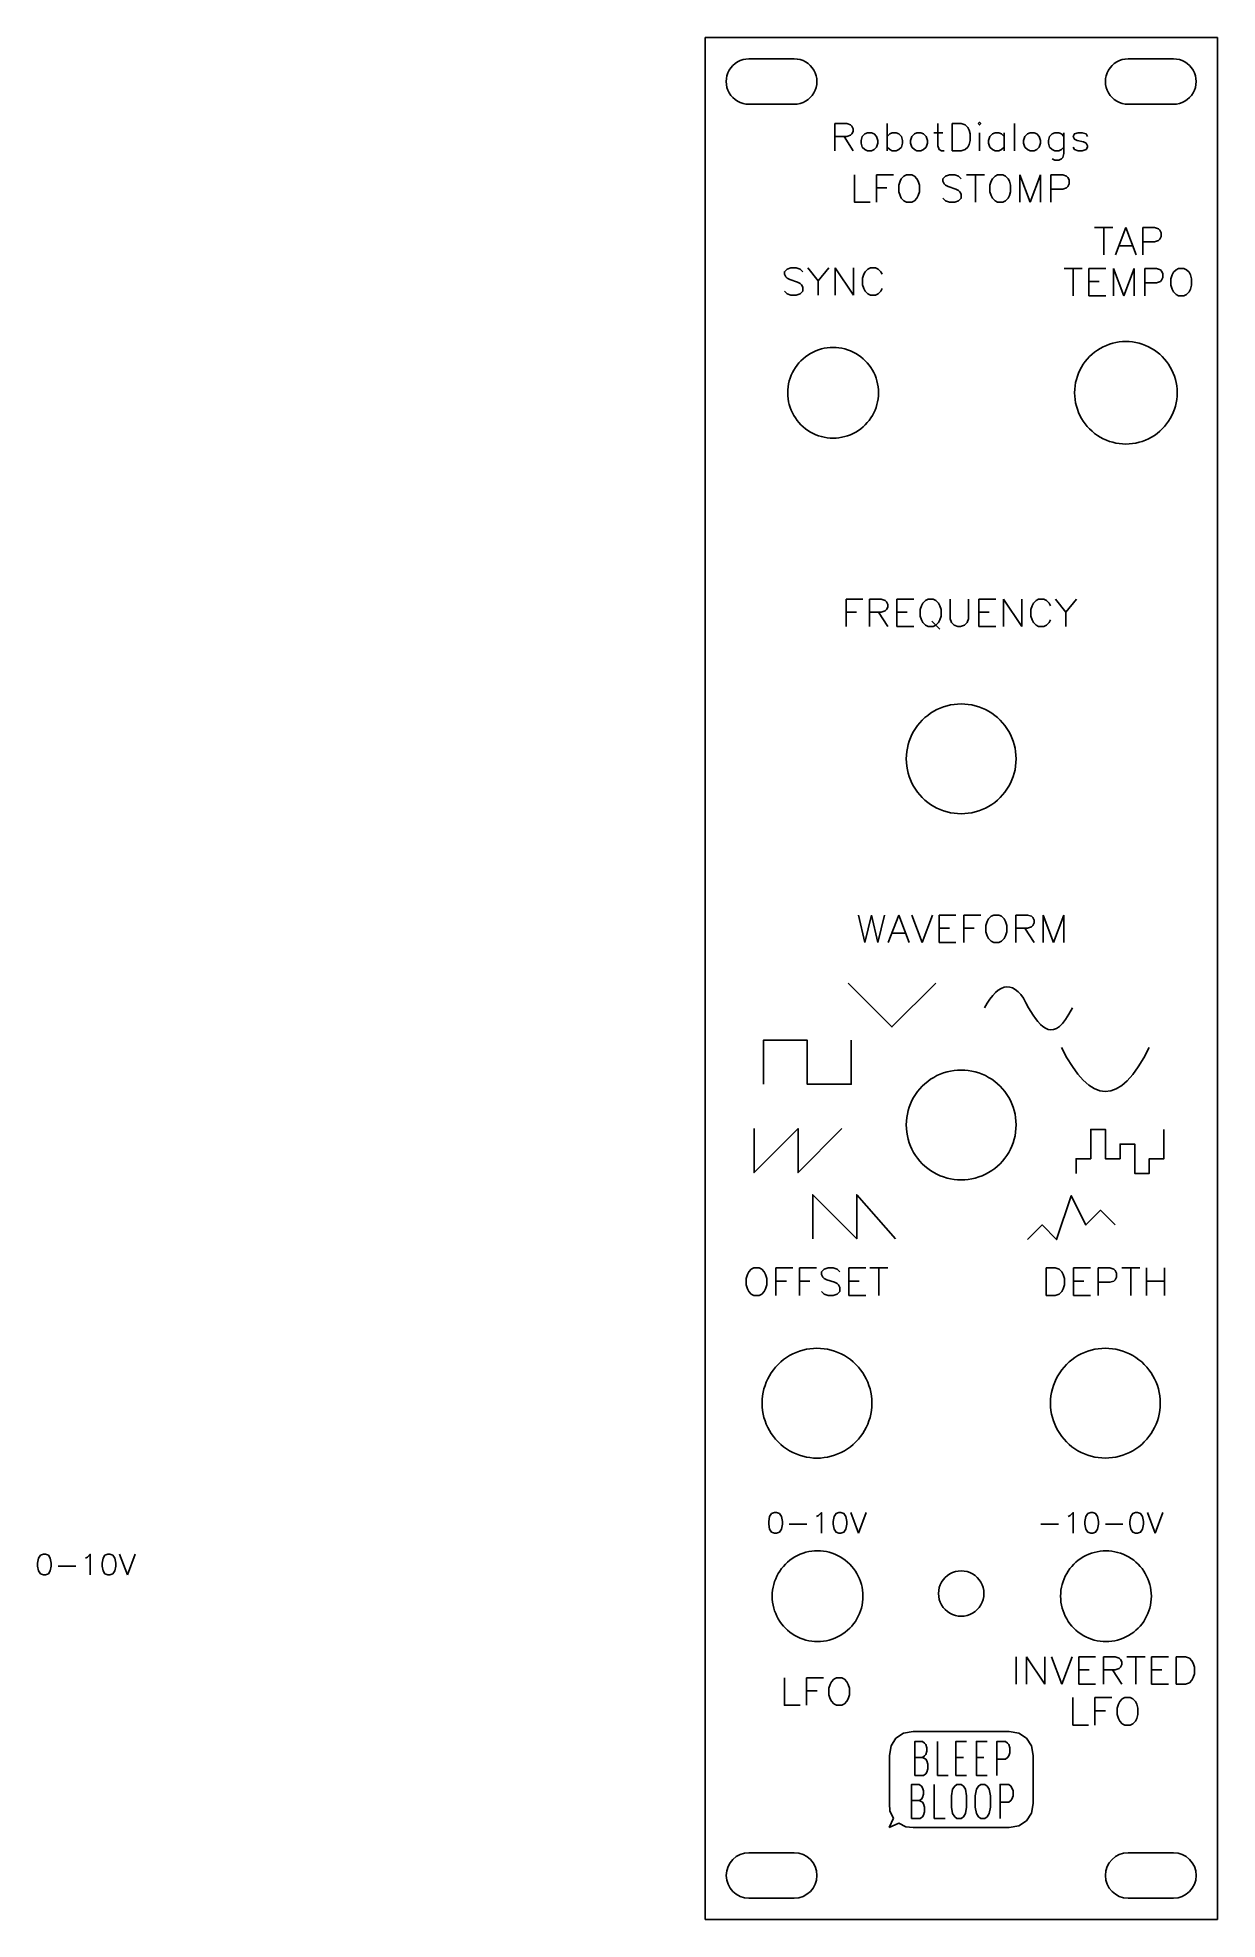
# Model space of a CAD drawing. Extents: x -46 to 35, y 0 to 129.
import ezdxf

# ---------------------------------------------------------------- set-up
doc = ezdxf.new("R2010")
doc.units = 0
for name, color, linetype in [('Layer_1', 7, 'CONTINUOUS'), ('text_and_logo', 7, 'CONTINUOUS'), ('waveforms', 7, 'CONTINUOUS')]:
    doc.layers.add(name, color=color, linetype=linetype)

msp = doc.modelspace()

# ---------------------------------------------------------------- linework, layer by layer
at = {"layer": 'Layer_1', "color": 7}
for points in [[(-0.000165, 128.50016), (-0.000165, 0.000322)], [(34.99979, 0.000322), (34.99979, 128.50016), (-0.000165, 128.50016)], [(2.99983, 127.050163), (6.099828, 127.050163)], [(28.899799, 127.050163), (31.999794, 127.050163)], [(2.99983, 123.950166), (6.099828, 123.950166)], [(28.899799, 123.950166), (31.999794, 123.950166)], [(2.99983, 4.550316), (6.099828, 4.550316)], [(28.899799, 4.550316), (31.999794, 4.550316)], [(2.99983, 1.450322), (6.099828, 1.450322)], [(28.899799, 1.450322), (31.999794, 1.450322)], [(-0.000165, 0.000322), (34.99979, 0.000322)]]:
    msp.add_lwpolyline(points, dxfattribs=at)
for points in [[(11.84982, 104.250191)], [(32.249793, 104.250191)], [(21.249808, 79.250222)], [(21.249808, 54.250254)], [(11.399819, 35.250279)], [(31.099796, 35.250279)], [(10.789821, 22.067296)], [(19.049811, 22.250294)], [(30.489798, 22.067296)]]:
    msp.add_lwpolyline(points, close=True, dxfattribs=at)
for points in [[(1.657492, 126.275164), (1.380612, 125.795592), (1.380612, 125.204736), (1.657492, 124.725165)], [(2.99983, 127.050163), (2.446069, 127.050163), (1.934373, 126.754735), (1.657492, 126.275164)], [(7.442166, 126.275164), (7.165285, 126.754735), (6.653589, 127.050163), (6.099828, 127.050163)], [(7.442166, 124.725165), (7.719047, 125.204736), (7.719047, 125.795592), (7.442166, 126.275164)], [(27.557461, 126.275164), (27.280581, 125.795592), (27.280581, 125.204736), (27.557461, 124.725165)], [(28.899799, 127.050163), (28.346038, 127.050163), (27.834342, 126.754735), (27.557461, 126.275164)], [(33.342132, 126.275164), (33.065252, 126.754735), (32.553555, 127.050163), (31.999794, 127.050163)], [(33.342132, 124.725165), (33.619013, 125.204736), (33.619013, 125.795592), (33.342132, 126.275164)], [(1.657492, 124.725165), (1.934373, 124.245594), (2.446069, 123.950166), (2.99983, 123.950166)], [(6.099828, 123.950166), (6.653589, 123.950166), (7.165285, 124.245594), (7.442166, 124.725165)], [(27.557461, 124.725165), (27.834342, 124.245594), (28.346038, 123.950166), (28.899799, 123.950166)], [(31.999794, 123.950166), (32.553555, 123.950166), (33.065252, 124.245594), (33.342132, 124.725165)], [(7.199826, 106.934866), (6.240683, 106.381106), (5.649828, 105.357713), (5.649828, 104.250191)], [(10.299822, 106.934866), (9.340679, 107.488627), (8.158968, 107.488627), (7.199826, 106.934866)], [(11.84982, 104.250191), (11.84982, 105.357713), (11.258964, 106.381106), (10.299822, 106.934866)], [(26.999407, 107.28241), (25.916305, 106.656894), (25.249317, 105.500943), (25.249803, 104.250191)], [(30.500189, 107.28241), (29.417087, 107.907927), (28.08251, 107.907927), (26.999407, 107.28241)], [(32.249793, 104.250191), (32.25028, 105.500943), (31.583291, 106.656894), (30.500189, 107.28241)], [(5.649828, 104.250191), (5.64937, 103.142364), (6.240126, 102.118494), (7.199456, 101.564448)], [(10.300191, 101.564448), (11.259521, 102.118494), (11.850277, 103.142364), (11.84982, 104.250191)], [(25.249803, 104.250191), (25.249115, 102.999305), (25.91606, 101.843144), (26.999245, 101.217502)], [(30.500351, 101.217502), (31.583536, 101.843144), (32.250481, 102.999305), (32.249793, 104.250191)], [(7.199456, 101.564448), (8.158786, 101.010403), (9.340861, 101.010403), (10.300191, 101.564448)], [(26.999245, 101.217502), (28.082429, 100.59186), (29.417167, 100.59186), (30.500351, 101.217502)], [(15.624814, 82.497814), (14.464562, 81.827942), (13.749816, 80.589967), (13.749817, 79.250222)], [(19.37481, 82.497814), (18.214557, 83.167687), (16.785067, 83.167687), (15.624814, 82.497814)], [(21.249808, 79.250222), (21.249808, 80.589967), (20.535063, 81.827942), (19.37481, 82.497814)], [(13.749817, 79.250222), (13.749816, 77.910478), (14.464562, 76.672503), (15.624814, 76.002631)], [(19.37481, 76.002631), (20.535063, 76.672503), (21.249808, 77.910478), (21.249808, 79.250222)], [(15.624814, 76.002631), (16.785067, 75.332758), (18.214557, 75.332758), (19.37481, 76.002631)], [(19.37481, 57.497845), (18.214557, 58.167718), (16.785067, 58.167718), (15.624814, 57.497845)], [(15.624814, 57.497845), (14.464562, 56.827973), (13.749816, 55.589998), (13.749817, 54.250254)], [(21.249808, 54.250254), (21.249808, 55.589998), (20.535063, 56.827973), (19.37481, 57.497845)], [(13.749817, 54.250254), (13.749816, 52.910509), (14.464562, 51.672534), (15.624814, 51.002662)], [(19.37481, 51.002662), (20.535063, 51.672534), (21.249808, 52.910509), (21.249808, 54.250254)], [(15.624814, 51.002662), (16.785067, 50.33279), (18.214557, 50.33279), (19.37481, 51.002662)], [(9.525527, 38.499903), (8.364916, 39.170317), (6.934734, 39.170317), (5.774123, 38.499903)], [(29.224799, 38.49787), (28.064546, 39.167742), (26.635056, 39.167742), (25.474803, 38.49787)], [(5.774123, 38.499903), (4.613513, 37.829488), (3.898959, 36.590604), (3.899831, 35.250279)], [(11.399819, 35.250279), (11.400692, 36.590604), (10.686137, 37.829488), (9.525527, 38.499903)], [(25.474803, 38.49787), (24.31455, 37.827998), (23.599805, 36.590023), (23.599805, 35.250279)], [(31.099796, 35.250279), (31.099796, 36.590023), (30.385051, 37.827998), (29.224799, 38.49787)], [(3.899831, 35.250279), (3.898959, 33.909953), (4.613513, 32.671069), (5.774123, 32.000654)], [(9.525527, 32.000654), (10.686137, 32.671069), (11.400692, 33.909953), (11.399819, 35.250279)], [(23.599805, 35.250279), (23.599805, 33.910534), (24.31455, 32.672559), (25.474803, 32.002687)], [(29.224799, 32.002687), (30.385051, 32.672559), (31.099796, 33.910534), (31.099796, 35.250279)], [(5.774123, 32.000654), (6.934734, 31.33024), (8.364916, 31.33024), (9.525527, 32.000654)], [(25.474803, 32.002687), (26.635056, 31.332815), (28.064546, 31.332815), (29.224799, 32.002687)], [(6.139457, 24.753038), (5.180127, 24.198993), (4.589371, 23.175123), (4.589829, 22.067296)], [(9.240193, 24.753038), (8.280862, 25.307084), (7.098787, 25.307084), (6.139457, 24.753038)], [(10.789821, 22.067296), (10.790278, 23.175123), (10.199523, 24.198993), (9.240193, 24.753038)], [(25.839802, 24.751972), (24.880659, 24.198211), (24.289803, 23.174818), (24.289803, 22.067296)], [(28.939799, 24.751972), (27.980657, 25.305733), (26.798944, 25.305733), (25.839802, 24.751972)], [(30.489798, 22.067296), (30.489798, 23.174818), (29.898942, 24.198211), (28.939799, 24.751972)], [(16.724813, 23.592633), (16.245242, 23.315752), (15.949814, 22.804056), (15.949814, 22.250294)], [(18.274812, 23.592633), (17.79524, 23.869513), (17.204384, 23.869513), (16.724813, 23.592633)], [(19.049811, 22.250294), (19.049811, 22.804056), (18.754383, 23.315752), (18.274812, 23.592633)], [(4.589829, 22.067296), (4.589829, 20.959774), (5.180685, 19.936381), (6.139827, 19.38262)], [(9.239823, 19.38262), (10.198965, 19.936381), (10.789821, 20.959774), (10.789821, 22.067296)], [(15.949814, 22.250294), (15.949814, 21.696533), (16.245242, 21.184837), (16.724813, 20.907956)], [(18.274812, 20.907956), (18.754383, 21.184837), (19.049811, 21.696533), (19.049811, 22.250294)], [(24.289803, 22.067296), (24.289803, 20.959773), (24.880659, 19.93638), (25.839802, 19.382619)], [(28.939799, 19.382619), (29.898942, 19.93638), (30.489798, 20.959773), (30.489798, 22.067296)], [(16.724813, 20.907956), (17.204384, 20.631075), (17.79524, 20.631075), (18.274812, 20.907956)], [(6.139827, 19.38262), (7.098969, 18.828859), (8.280681, 18.828859), (9.239823, 19.38262)], [(25.839802, 19.382619), (26.798944, 18.828858), (27.980657, 18.828858), (28.939799, 19.382619)], [(2.99983, 4.550316), (2.144403, 4.54945), (1.451401, 3.855747), (1.451401, 3.000319)], [(7.648257, 3.000319), (7.648257, 3.855747), (6.955255, 4.54945), (6.099828, 4.550316)], [(28.899799, 4.550316), (28.044372, 4.54945), (27.35137, 3.855747), (27.35137, 3.000319)], [(33.548224, 3.000319), (33.548224, 3.855747), (32.855221, 4.54945), (31.999794, 4.550316)], [(1.451401, 3.000319), (1.451401, 2.144891), (2.144403, 1.451187), (2.99983, 1.450322)], [(6.099828, 1.450322), (6.955255, 1.451187), (7.648257, 2.144891), (7.648257, 3.000319)], [(27.35137, 3.000319), (27.35137, 2.144891), (28.044372, 1.451187), (28.899799, 1.450322)], [(31.999794, 1.450322), (32.855221, 1.451187), (33.548224, 2.144891), (33.548224, 3.000319)]]:
    msp.add_open_spline(points, degree=3, dxfattribs=at)
at = {"layer": 'text_and_logo', "color": 7}
for points in [[(8.878091, 122.631116), (8.878091, 120.7628)], [(8.878091, 122.631116), (9.679604, 122.631116), (9.944894, 122.540805), (10.035205, 122.450494), (10.125516, 122.275515), (10.125516, 122.094893), (10.035205, 121.919914), (9.944894, 121.829603), (9.679604, 121.739292), (8.878091, 121.739292)], [(12.434101, 122.631116), (12.434101, 120.7628)], [(15.899802, 122.631116), (15.899802, 121.118401), (15.990113, 120.8517), (16.165092, 120.7628), (16.345714, 120.7628)], [(16.876291, 122.631116), (16.876291, 120.7628)], [(16.876291, 122.631116), (17.500003, 122.631116), (17.768115, 122.540805), (17.943094, 122.363004), (18.033405, 122.185204), (18.123716, 121.919914), (18.123716, 121.474002), (18.033405, 121.208712), (17.943094, 121.029501), (17.768115, 120.8517), (17.500003, 120.7628), (16.876291, 120.7628)], [(21.143491, 122.631116), (21.143491, 120.7628)], [(9.501803, 121.739292), (10.125516, 120.7628)], [(12.434101, 121.739292), (12.614723, 121.919914), (12.789702, 122.007403), (13.057813, 122.007403), (13.235614, 121.919914), (13.413414, 121.739292), (13.500904, 121.474002), (13.500904, 121.296201), (13.413414, 121.029501), (13.235614, 120.8517), (13.057813, 120.7628), (12.789702, 120.7628), (12.614723, 120.8517), (12.434101, 121.029501)], [(15.634512, 122.007403), (16.255403, 122.007403)], [(18.744611, 122.007403), (18.744611, 120.7628)], [(20.435104, 121.739292), (20.257304, 121.919914), (20.079503, 122.007403), (19.811392, 122.007403), (19.636413, 121.919914), (19.455791, 121.739292), (19.368301, 121.474002), (19.368301, 121.296201), (19.455791, 121.029501), (19.636413, 120.8517), (19.811392, 120.7628), (20.079503, 120.7628), (20.257304, 120.8517), (20.435104, 121.029501)], [(20.435104, 122.007403), (20.435104, 120.7628)], [(24.521704, 121.739292), (24.343904, 121.919914), (24.166103, 122.007403), (23.897992, 122.007403), (23.723013, 121.919914), (23.542391, 121.739292), (23.454901, 121.474002), (23.454901, 121.296201), (23.542391, 121.029501), (23.723013, 120.8517), (23.897992, 120.7628), (24.166103, 120.7628), (24.343904, 120.8517), (24.521704, 121.029501)], [(24.521704, 122.007403), (24.521704, 120.585), (24.434215, 120.316888), (24.343904, 120.229399), (24.166103, 120.141909), (23.897992, 120.141909), (23.723013, 120.229399)], [(26.121915, 121.739292), (26.031604, 121.919914), (25.766314, 122.007403), (25.498202, 122.007403), (25.230091, 121.919914), (25.142601, 121.739292), (25.230091, 121.564313), (25.410713, 121.474002), (25.853803, 121.383691), (26.031604, 121.296201), (26.121915, 121.118401), (26.121915, 121.029501), (26.031604, 120.8517), (25.766314, 120.7628), (25.498202, 120.7628), (25.230091, 120.8517), (25.142601, 121.029501)], [(10.207391, 119.135016), (10.207391, 117.2667), (11.274194, 117.2667)], [(11.720111, 119.135016), (11.720111, 117.2667)], [(11.720111, 119.135016), (12.877225, 119.135016)], [(11.720111, 118.243192), (12.431313, 118.243192)], [(17.500035, 118.866904), (17.322234, 119.044705), (17.054123, 119.135016), (16.698522, 119.135016), (16.433232, 119.044705), (16.255431, 118.866904), (16.255431, 118.689104), (16.342921, 118.511303), (16.433232, 118.423814), (16.611032, 118.333503), (17.144434, 118.155702), (17.322234, 118.068213), (17.409724, 117.977902), (17.500035, 117.800101), (17.500035, 117.533401), (17.322234, 117.3556), (17.054123, 117.2667), (16.698522, 117.2667), (16.433232, 117.3556), (16.255431, 117.533401)], [(17.855631, 119.135016), (19.100234, 119.135016)], [(18.476522, 119.135016), (18.476522, 117.2667)], [(21.499091, 119.135016), (21.499091, 117.2667)], [(21.499091, 119.135016), (22.210293, 117.2667)], [(22.921495, 119.135016), (22.210293, 117.2667)], [(22.921495, 119.135016), (22.921495, 117.2667)], [(23.632691, 119.135016), (23.632691, 117.2667)], [(23.632691, 119.135016), (24.434204, 119.135016), (24.699494, 119.044705), (24.789805, 118.954394), (24.880116, 118.779415), (24.880116, 118.511303), (24.789805, 118.333503), (24.699494, 118.243192), (24.434204, 118.155702), (23.632691, 118.155702)], [(26.616391, 115.534136), (27.860994, 115.534136)], [(27.237282, 115.534136), (27.237282, 113.66582)], [(28.749993, 115.534136), (28.038791, 113.66582)], [(28.749993, 115.534136), (29.461195, 113.66582)], [(29.904291, 115.534136), (29.904291, 113.66582)], [(29.904291, 115.534136), (30.705804, 115.534136), (30.971094, 115.443825), (31.061405, 115.353514), (31.151716, 115.178535), (31.151716, 114.910423), (31.061405, 114.732623), (30.971094, 114.642312), (30.705804, 114.554822), (29.904291, 114.554822)], [(28.304081, 114.286711), (29.195905, 114.286711)], [(6.673605, 112.518304), (6.495804, 112.696105), (6.227693, 112.786416), (5.872092, 112.786416), (5.606802, 112.696105), (5.429001, 112.518304), (5.429001, 112.340504), (5.516491, 112.162703), (5.606802, 112.075214), (5.784602, 111.984903), (6.318004, 111.807102), (6.495804, 111.719613), (6.583294, 111.629302), (6.673605, 111.451501), (6.673605, 111.184801), (6.495804, 111.007), (6.227693, 110.9181), (5.872092, 110.9181), (5.606802, 111.007), (5.429001, 111.184801)], [(7.029201, 112.786416), (7.740403, 111.894592), (7.740403, 110.9181)], [(8.451605, 112.786416), (7.740403, 111.894592)], [(8.894701, 112.786416), (8.894701, 110.9181)], [(8.894701, 112.786416), (10.142126, 110.9181)], [(10.142126, 112.786416), (10.142126, 110.9181)], [(12.097926, 112.340504), (12.007615, 112.518304), (11.829814, 112.696105), (11.652014, 112.786416), (11.296413, 112.786416), (11.118612, 112.696105), (10.940812, 112.518304), (10.850501, 112.340504), (10.763011, 112.075214), (10.763011, 111.629302), (10.850501, 111.364012), (10.940812, 111.184801), (11.118612, 111.007), (11.296413, 110.9181), (11.652014, 110.9181), (11.829814, 111.007), (12.007615, 111.184801), (12.097926, 111.364012)], [(24.527991, 112.744136), (25.772594, 112.744136)], [(25.148882, 112.744136), (25.148882, 110.87582)], [(26.215681, 112.744136), (26.215681, 110.87582)], [(26.215681, 112.744136), (27.372795, 112.744136)], [(26.215681, 111.852312), (26.926883, 111.852312)], [(27.903381, 112.744136), (27.903381, 110.87582)], [(27.903381, 112.744136), (28.614583, 110.87582)], [(29.325785, 112.744136), (28.614583, 110.87582)], [(29.325785, 112.744136), (29.325785, 110.87582)], [(30.036981, 112.744136), (30.036981, 110.87582)], [(30.036981, 112.744136), (30.838494, 112.744136), (31.103784, 112.653825), (31.194095, 112.563514), (31.284406, 112.388535), (31.284406, 112.120423), (31.194095, 111.942623), (31.103784, 111.852312), (30.838494, 111.764822), (30.036981, 111.764822)], [(26.215681, 110.87582), (27.372795, 110.87582)], [(9.631691, 90.155016), (9.631691, 88.2867)], [(9.631691, 90.155016), (10.788805, 90.155016)], [(11.231891, 90.155016), (11.231891, 88.2867)], [(11.231891, 90.155016), (12.033404, 90.155016), (12.298694, 90.064705), (12.389005, 89.974394), (12.479316, 89.799415), (12.479316, 89.618793), (12.389005, 89.443814), (12.298694, 89.353503), (12.033404, 89.263192), (11.231891, 89.263192)], [(13.100211, 90.155016), (13.100211, 88.2867)], [(13.100211, 90.155016), (14.257325, 90.155016)], [(16.743711, 90.155016), (16.743711, 88.820101), (16.834022, 88.553401), (17.011822, 88.3756), (17.279934, 88.2867), (17.454913, 88.2867), (17.723024, 88.3756), (17.900825, 88.553401), (17.991136, 88.820101), (17.991136, 90.155016)], [(18.699511, 90.155016), (18.699511, 88.2867)], [(18.699511, 90.155016), (19.856625, 90.155016)], [(20.387191, 90.155016), (20.387191, 88.2867)], [(20.387191, 90.155016), (21.634616, 88.2867)], [(21.634616, 90.155016), (21.634616, 88.2867)], [(23.590416, 89.709104), (23.500105, 89.886904), (23.322304, 90.064705), (23.144504, 90.155016), (22.788903, 90.155016), (22.611102, 90.064705), (22.433302, 89.886904), (22.342991, 89.709104), (22.255501, 89.443814), (22.255501, 88.997902), (22.342991, 88.732612), (22.433302, 88.553401), (22.611102, 88.3756), (22.788903, 88.2867), (23.144504, 88.2867), (23.322304, 88.3756), (23.500105, 88.553401), (23.590416, 88.732612)], [(23.946001, 90.155016), (24.657203, 89.263192), (24.657203, 88.2867)], [(25.368405, 90.155016), (24.657203, 89.263192)], [(9.631691, 89.263192), (10.342893, 89.263192)], [(11.855603, 89.263192), (12.479316, 88.2867)], [(13.100211, 89.263192), (13.811413, 89.263192)], [(18.699511, 89.263192), (19.410713, 89.263192)], [(13.100211, 88.2867), (14.257325, 88.2867)], [(15.499103, 88.642301), (16.035326, 88.1089)], [(18.699511, 88.2867), (19.856625, 88.2867)], [(10.478312, 68.586016), (10.921402, 66.7177)], [(11.364493, 68.586016), (10.921402, 66.7177)], [(11.364493, 68.586016), (11.810405, 66.7177)], [(12.256317, 68.586016), (11.810405, 66.7177)], [(13.232813, 68.586016), (12.521611, 66.7177)], [(13.232813, 68.586016), (13.944015, 66.7177)], [(14.121811, 68.586016), (14.833013, 66.7177)], [(15.544215, 68.586016), (14.833013, 66.7177)], [(15.987301, 68.586016), (15.987301, 66.7177)], [(15.987301, 68.586016), (17.144415, 68.586016)], [(17.675001, 68.586016), (17.675001, 66.7177)], [(17.675001, 68.586016), (18.832115, 68.586016)], [(21.230991, 68.586016), (21.230991, 66.7177)], [(21.230991, 68.586016), (22.032504, 68.586016), (22.297794, 68.495705), (22.388105, 68.405394), (22.478416, 68.230415), (22.478416, 68.049793), (22.388105, 67.874814), (22.297794, 67.784503), (22.032504, 67.694192), (21.230991, 67.694192)], [(23.099291, 68.586016), (23.099291, 66.7177)], [(23.099291, 68.586016), (23.810493, 66.7177)], [(24.521695, 68.586016), (23.810493, 66.7177)], [(24.521695, 68.586016), (24.521695, 66.7177)], [(12.786901, 67.338591), (13.678725, 67.338591)], [(15.987301, 67.694192), (16.698503, 67.694192)], [(17.675001, 67.694192), (18.386203, 67.694192)], [(21.854703, 67.694192), (22.478416, 66.7177)], [(15.987301, 66.7177), (17.144415, 66.7177)], [(4.848901, 44.481616), (4.848901, 42.6133)], [(4.848901, 44.481616), (6.006015, 44.481616)], [(6.449101, 44.481616), (6.449101, 42.6133)], [(6.449101, 44.481616), (7.606215, 44.481616)], [(9.206415, 44.213504), (9.028614, 44.391305), (8.760503, 44.481616), (8.404902, 44.481616), (8.139612, 44.391305), (7.961811, 44.213504), (7.961811, 44.035704), (8.049301, 43.857903), (8.139612, 43.770414), (8.317412, 43.680103), (8.850814, 43.502302), (9.028614, 43.414813), (9.116104, 43.324502), (9.206415, 43.146701), (9.206415, 42.880001), (9.028614, 42.7022), (8.760503, 42.6133), (8.404902, 42.6133), (8.139612, 42.7022), (7.961811, 42.880001)], [(9.827311, 44.481616), (9.827311, 42.6133)], [(9.827311, 44.481616), (10.984425, 44.481616)], [(11.249711, 44.481616), (12.494314, 44.481616)], [(11.870602, 44.481616), (11.870602, 42.6133)], [(23.302891, 44.481616), (23.302891, 42.6133)], [(23.302891, 44.481616), (23.926603, 44.481616), (24.194715, 44.391305), (24.369694, 44.213504), (24.460005, 44.035704), (24.550316, 43.770414), (24.550316, 43.324502), (24.460005, 43.059212), (24.369694, 42.880001), (24.194715, 42.7022), (23.926603, 42.6133), (23.302891, 42.6133)], [(25.171211, 44.481616), (25.171211, 42.6133)], [(25.171211, 44.481616), (26.328325, 44.481616)], [(26.858901, 44.481616), (26.858901, 42.6133)], [(26.858901, 44.481616), (27.660414, 44.481616), (27.925704, 44.391305), (28.016015, 44.300994), (28.106326, 44.126015), (28.106326, 43.857903), (28.016015, 43.680103), (27.925704, 43.589792), (27.660414, 43.502302), (26.858901, 43.502302)], [(28.461931, 44.481616), (29.706534, 44.481616)], [(29.082822, 44.481616), (29.082822, 42.6133)], [(30.149621, 44.481616), (30.149621, 42.6133)], [(31.397046, 44.481616), (31.397046, 42.6133)], [(4.848901, 43.589792), (5.560103, 43.589792)], [(6.449101, 43.589792), (7.160303, 43.589792)], [(9.827311, 43.589792), (10.538513, 43.589792)], [(9.827311, 42.6133), (10.984425, 42.6133)], [(25.171211, 43.589792), (25.882413, 43.589792)], [(25.171211, 42.6133), (26.328325, 42.6133)], [(30.149621, 43.589792), (31.397046, 43.589792)], [(21.259591, 17.931016), (21.259591, 16.0627)], [(21.970793, 17.931016), (21.970793, 16.0627)], [(21.970793, 17.931016), (23.218218, 16.0627)], [(23.218218, 17.931016), (23.218218, 16.0627)], [(23.661311, 17.931016), (24.372513, 16.0627)], [(25.083715, 17.931016), (24.372513, 16.0627)], [(25.526801, 17.931016), (25.526801, 16.0627)], [(25.526801, 17.931016), (26.683915, 17.931016)], [(25.526801, 17.039192), (26.238003, 17.039192)], [(27.214501, 17.931016), (27.214501, 16.0627)], [(27.214501, 17.931016), (28.016014, 17.931016), (28.281304, 17.840705), (28.371615, 17.750394), (28.461926, 17.575415), (28.461926, 17.394793), (28.371615, 17.219814), (28.281304, 17.129503), (28.016014, 17.039192), (27.214501, 17.039192)], [(27.838213, 17.039192), (28.461926, 16.0627)], [(28.817521, 17.931016), (30.062124, 17.931016)], [(29.438412, 17.931016), (29.438412, 16.0627)], [(30.505221, 17.931016), (30.505221, 16.0627)], [(30.505221, 17.931016), (31.662335, 17.931016)], [(30.505221, 17.039192), (31.216423, 17.039192)], [(32.192891, 17.931016), (32.192891, 16.0627)], [(32.192891, 17.931016), (32.816603, 17.931016), (33.084715, 17.840705), (33.259694, 17.662904), (33.350005, 17.485104), (33.440316, 17.219814), (33.440316, 16.773902), (33.350005, 16.508612), (33.259694, 16.329401), (33.084715, 16.1516), (32.816603, 16.0627), (32.192891, 16.0627)], [(5.426091, 16.493716), (5.426091, 14.6254), (6.492894, 14.6254)], [(6.938811, 16.493716), (6.938811, 14.6254)], [(6.938811, 16.493716), (8.095925, 16.493716)], [(6.938811, 15.601892), (7.650013, 15.601892)], [(25.526801, 16.0627), (26.683915, 16.0627)], [(30.505221, 16.0627), (31.662335, 16.0627)], [(25.126091, 15.141016), (25.126091, 13.2727), (26.192894, 13.2727)], [(26.638811, 15.141016), (26.638811, 13.2727)], [(26.638811, 15.141016), (27.795925, 15.141016)], [(26.638811, 14.249192), (27.350013, 14.249192)], [(12.591437, 11.191543), (12.709101, 11.861693)], [(12.709101, 11.861693), (13.041612, 12.378373)], [(13.041612, 12.378373), (13.558298, 12.710889)], [(13.558298, 12.710889), (14.228441, 12.828549)], [(14.228441, 12.828549), (20.776471, 12.828554), (21.446629, 12.710892)], [(14.853201, 11.04807), (15.074174, 10.937586), (15.147831, 10.827101), (15.221489, 10.606133), (15.221489, 10.27468), (15.147831, 10.053711), (15.074174, 9.943228), (14.926858, 9.832743), (14.337613, 9.832743), (14.337613, 12.152913), (14.853201, 12.152913), (15.000516, 12.042428), (15.074174, 11.931945), (15.147831, 11.710976), (15.147831, 11.490008), (15.074174, 11.269038), (15.000516, 11.158555), (14.853201, 11.04807), (14.337613, 11.04807)], [(16.620954, 9.832743), (15.884393, 9.832743), (15.884393, 12.152913)], [(17.873118, 9.832743), (17.136557, 9.832743), (17.136557, 12.152913), (17.873118, 12.152913)], [(19.272583, 9.832743), (18.536022, 9.832743), (18.536022, 12.152913), (19.272583, 12.152913)], [(19.935487, 9.832743), (19.935487, 12.152913), (20.524733, 12.152913), (20.672048, 12.042428), (20.745705, 11.931945), (20.819363, 11.710976), (20.819363, 11.379523), (20.745705, 11.158555), (20.672048, 11.04807), (20.524733, 10.937586), (19.935487, 10.937586)], [(21.446629, 12.710892), (21.9633, 12.378373)], [(21.9633, 12.378373), (22.295826, 11.861693)], [(22.295826, 11.861693), (22.41349, 11.191546)], [(12.591437, 7.917528), (12.591437, 11.191543)], [(17.136557, 11.04807), (17.652145, 11.04807)], [(18.536022, 11.04807), (19.05161, 11.04807)], [(22.41349, 11.191546), (22.413475, 7.917528)], [(14.632243, 8.109188), (14.853201, 7.998704), (14.926858, 7.888219), (15.000516, 7.667251), (15.000516, 7.335798), (14.926858, 7.114829), (14.853201, 7.004346), (14.705901, 6.893861), (14.11664, 6.893861), (14.11664, 9.214031), (14.632243, 9.214031), (14.779558, 9.103546), (14.853201, 8.993063), (14.926858, 8.772094), (14.926858, 8.551126), (14.853201, 8.330156), (14.779558, 8.219673), (14.632243, 8.109188), (14.11664, 8.109188)], [(16.399981, 6.893861), (15.66342, 6.893861), (15.66342, 9.214031)], [(20.15646, 6.893861), (20.15646, 9.214031), (20.745705, 9.214031), (20.893021, 9.103546), (20.966678, 8.993063), (21.040321, 8.772094), (21.040321, 8.440641), (20.966678, 8.219673), (20.893021, 8.109188), (20.745705, 7.998704), (20.15646, 7.998704)], [(12.628003, 7.399941), (12.591437, 7.917528)], [(22.413475, 7.917528), (22.295826, 7.247377)], [(12.587477, 6.280532), (12.883964, 6.918148)], [(13.716951, 6.315368), (13.248911, 6.559316), (12.587477, 6.280532)], [(12.883964, 6.918148), (12.628003, 7.399941)], [(21.9633, 6.730697), (21.446629, 6.39818)], [(22.295826, 7.247377), (21.9633, 6.730697)], [(20.776471, 6.280519), (14.228441, 6.280519), (13.716951, 6.315368)], [(21.446629, 6.39818), (20.776471, 6.280519)]]:
    msp.add_lwpolyline(points, dxfattribs=at)
for points in [[(18.657121, 122.631116), (18.744611, 122.540805), (18.834922, 122.631116), (18.744611, 122.718605)], [(11.102012, 122.007403), (10.927033, 121.919914), (10.746411, 121.739292), (10.658921, 121.474002), (10.658921, 121.296201), (10.746411, 121.029501), (10.927033, 120.8517), (11.102012, 120.7628), (11.370123, 120.7628), (11.547924, 120.8517), (11.725724, 121.029501), (11.813214, 121.296201), (11.813214, 121.474002), (11.725724, 121.739292), (11.547924, 121.919914), (11.370123, 122.007403)], [(14.477392, 122.007403), (14.302413, 121.919914), (14.121791, 121.739292), (14.034301, 121.474002), (14.034301, 121.296201), (14.121791, 121.029501), (14.302413, 120.8517), (14.477392, 120.7628), (14.745503, 120.7628), (14.923304, 120.8517), (15.101104, 121.029501), (15.188594, 121.296201), (15.188594, 121.474002), (15.101104, 121.739292), (14.923304, 121.919914), (14.745503, 122.007403)], [(22.210292, 122.007403), (22.035313, 121.919914), (21.854691, 121.739292), (21.767201, 121.474002), (21.767201, 121.296201), (21.854691, 121.029501), (22.035313, 120.8517), (22.210292, 120.7628), (22.478403, 120.7628), (22.656204, 120.8517), (22.834004, 121.029501), (22.921494, 121.296201), (22.921494, 121.474002), (22.834004, 121.739292), (22.656204, 121.919914), (22.478403, 122.007403)], [(13.766223, 119.135016), (13.588422, 119.044705), (13.410622, 118.866904), (13.320311, 118.689104), (13.232821, 118.423814), (13.232821, 117.977902), (13.320311, 117.712612), (13.410622, 117.533401), (13.588422, 117.3556), (13.766223, 117.2667), (14.121824, 117.2667), (14.299624, 117.3556), (14.477425, 117.533401), (14.567736, 117.712612), (14.655225, 117.977902), (14.655225, 118.423814), (14.567736, 118.689104), (14.477425, 118.866904), (14.299624, 119.044705), (14.121824, 119.135016)], [(19.989243, 119.135016), (19.811442, 119.044705), (19.633642, 118.866904), (19.543331, 118.689104), (19.455841, 118.423814), (19.455841, 117.977902), (19.543331, 117.712612), (19.633642, 117.533401), (19.811442, 117.3556), (19.989243, 117.2667), (20.344844, 117.2667), (20.522644, 117.3556), (20.700445, 117.533401), (20.790756, 117.712612), (20.878245, 117.977902), (20.878245, 118.423814), (20.790756, 118.689104), (20.700445, 118.866904), (20.522644, 119.044705), (20.344844, 119.135016)], [(32.351213, 112.744136), (32.173412, 112.653825), (31.995612, 112.476024), (31.905301, 112.298224), (31.817811, 112.032934), (31.817811, 111.587022), (31.905301, 111.321732), (31.995612, 111.142521), (32.173412, 110.96472), (32.351213, 110.87582), (32.706814, 110.87582), (32.884614, 110.96472), (33.062415, 111.142521), (33.152726, 111.321732), (33.240215, 111.587022), (33.240215, 112.032934), (33.152726, 112.298224), (33.062415, 112.476024), (32.884614, 112.653825), (32.706814, 112.744136)], [(15.233813, 90.155016), (15.056012, 90.064705), (14.878212, 89.886904), (14.787901, 89.709104), (14.700411, 89.443814), (14.700411, 88.997902), (14.787901, 88.732612), (14.878212, 88.553401), (15.056012, 88.3756), (15.233813, 88.2867), (15.589414, 88.2867), (15.767214, 88.3756), (15.945015, 88.553401), (16.035326, 88.732612), (16.122815, 88.997902), (16.122815, 89.443814), (16.035326, 89.709104), (15.945015, 89.886904), (15.767214, 90.064705), (15.589414, 90.155016)], [(19.721113, 68.586016), (19.543312, 68.495705), (19.365512, 68.317904), (19.275201, 68.140104), (19.187711, 67.874814), (19.187711, 67.428902), (19.275201, 67.163612), (19.365512, 66.984401), (19.543312, 66.8066), (19.721113, 66.7177), (20.076714, 66.7177), (20.254514, 66.8066), (20.432315, 66.984401), (20.522626, 67.163612), (20.610115, 67.428902), (20.610115, 67.874814), (20.522626, 68.140104), (20.432315, 68.317904), (20.254514, 68.495705), (20.076714, 68.586016)], [(3.339003, 44.481616), (3.161202, 44.391305), (2.983402, 44.213504), (2.893091, 44.035704), (2.805601, 43.770414), (2.805601, 43.324502), (2.893091, 43.059212), (2.983402, 42.880001), (3.161202, 42.7022), (3.339003, 42.6133), (3.694604, 42.6133), (3.872404, 42.7022), (4.050205, 42.880001), (4.140516, 43.059212), (4.228005, 43.324502), (4.228005, 43.770414), (4.140516, 44.035704), (4.050205, 44.213504), (3.872404, 44.391305), (3.694604, 44.481616)], [(8.984923, 16.493716), (8.807122, 16.403405), (8.629322, 16.225604), (8.539011, 16.047804), (8.451521, 15.782514), (8.451521, 15.336602), (8.539011, 15.071312), (8.629322, 14.892101), (8.807122, 14.7143), (8.984923, 14.6254), (9.340524, 14.6254), (9.518324, 14.7143), (9.696125, 14.892101), (9.786436, 15.071312), (9.873925, 15.336602), (9.873925, 15.782514), (9.786436, 16.047804), (9.696125, 16.225604), (9.518324, 16.403405), (9.340524, 16.493716)], [(28.684923, 15.141016), (28.507122, 15.050705), (28.329322, 14.872904), (28.239011, 14.695104), (28.151521, 14.429814), (28.151521, 13.983902), (28.239011, 13.718612), (28.329322, 13.539401), (28.507122, 13.3616), (28.684923, 13.2727), (29.040524, 13.2727), (29.218324, 13.3616), (29.396125, 13.539401), (29.486436, 13.718612), (29.573925, 13.983902), (29.573925, 14.429814), (29.486436, 14.695104), (29.396125, 14.872904), (29.218324, 15.050705), (29.040524, 15.141016)], [(17.2102, 9.214031), (17.50483, 9.214031), (17.652145, 9.103546), (17.799461, 8.882578), (17.873118, 8.440641), (17.873118, 7.667251), (17.799461, 7.225314), (17.652145, 7.004346), (17.50483, 6.893861), (17.2102, 6.893861), (17.0629, 7.004346), (16.915584, 7.225314), (16.841927, 7.667251), (16.841927, 8.440641), (16.915584, 8.882578), (17.0629, 9.103546)], [(18.830637, 9.214031), (19.125268, 9.214031), (19.272583, 9.103546), (19.419898, 8.882578), (19.493541, 8.440641), (19.493541, 7.667251), (19.419898, 7.225314), (19.272583, 7.004346), (19.125268, 6.893861), (18.830637, 6.893861), (18.683337, 7.004346), (18.536022, 7.225314), (18.462364, 7.667251), (18.462364, 8.440641), (18.536022, 8.882578), (18.683337, 9.103546)]]:
    msp.add_lwpolyline(points, close=True, dxfattribs=at)
at = {"layer": 'waveforms', "color": 7}
for points in [[(9.769934, 63.942712), (12.769934, 60.942713), (15.769934, 63.942712)], [(3.98854, 57.031438), (3.98854, 60.031438), (6.98854, 60.031439), (6.98854, 57.031439), (9.98854, 57.031439), (9.98854, 60.031438)], [(3.354353, 54.000003), (3.354353, 51.000003), (6.354353, 54.000003), (6.354353, 51.000003), (9.354352, 54.000003)], [(25.349998, 50.943456), (25.349998, 51.943456), (26.349998, 51.943456), (26.349998, 52.943454), (26.349998, 53.943455), (27.349998, 53.943455), (27.349998, 51.943456), (28.349998, 51.943456), (28.349998, 52.943455), (29.349998, 52.943455), (29.349998, 50.943456), (30.349998, 50.943456), (30.349998, 51.943456), (31.349998, 51.943456), (31.349998, 53.943455)], [(7.363942, 46.479922), (7.363942, 49.479921), (10.363942, 46.479922), (10.363942, 49.479921), (13.01394, 46.479922)], [(22.020878, 46.419608), (23.020878, 47.419608), (24.020878, 46.419608), (25.020878, 49.419607), (26.020878, 47.419608), (27.020878, 48.419606), (28.020878, 47.419608)], [(7.617584, 27.511455), (7.748818, 27.577072), (7.949901, 27.778156), (7.949901, 26.37692)], [(9.95016, 27.778156), (10.483561, 26.37692)], [(11.016962, 27.778156), (10.483561, 26.37692)], [(24.818484, 27.511455), (24.949718, 27.577072), (25.150801, 27.778156), (25.150801, 26.37692)], [(30.21811, 27.778156), (30.751511, 26.37692)], [(31.284912, 27.778156), (30.751511, 26.37692)], [(5.748567, 26.978054), (6.950836, 26.978054)], [(22.949467, 26.978054), (24.151736, 26.978054)], [(27.350027, 26.978054), (28.552296, 26.978054)], [(-42.321216, 24.663535), (-42.189982, 24.729152), (-41.988899, 24.930236), (-41.988899, 23.529)], [(-39.98864, 24.930236), (-39.455239, 23.529)], [(-38.921838, 24.930236), (-39.455239, 23.529)], [(-44.190233, 24.130134), (-42.987964, 24.130134)]]:
    msp.add_lwpolyline(points, dxfattribs=at)
for points in [[(4.749501, 27.778156), (4.550534, 27.710422), (4.415067, 27.511455), (4.349451, 27.177021), (4.349451, 26.978054), (4.415067, 26.64362), (4.550534, 26.443595), (4.749501, 26.37692), (4.882851, 26.37692), (5.083935, 26.443595), (5.215169, 26.64362), (5.282902, 26.978054), (5.282902, 27.177021), (5.215169, 27.511455), (5.083935, 27.710422), (4.882851, 27.778156)], [(9.150061, 27.778156), (8.951094, 27.710422), (8.815627, 27.511455), (8.750011, 27.177021), (8.750011, 26.978054), (8.815627, 26.64362), (8.951094, 26.443595), (9.150061, 26.37692), (9.283411, 26.37692), (9.484495, 26.443595), (9.615729, 26.64362), (9.683462, 26.978054), (9.683462, 27.177021), (9.615729, 27.511455), (9.484495, 27.710422), (9.283411, 27.778156)], [(26.350951, 27.778156), (26.151984, 27.710422), (26.016517, 27.511455), (25.950901, 27.177021), (25.950901, 26.978054), (26.016517, 26.64362), (26.151984, 26.443595), (26.350951, 26.37692), (26.484301, 26.37692), (26.685385, 26.443595), (26.816619, 26.64362), (26.884352, 26.978054), (26.884352, 27.177021), (26.816619, 27.511455), (26.685385, 27.710422), (26.484301, 27.778156)], [(29.418011, 27.778156), (29.219044, 27.710422), (29.083577, 27.511455), (29.017961, 27.177021), (29.017961, 26.978054), (29.083577, 26.64362), (29.219044, 26.443595), (29.418011, 26.37692), (29.551361, 26.37692), (29.752445, 26.443595), (29.883679, 26.64362), (29.951412, 26.978054), (29.951412, 27.177021), (29.883679, 27.511455), (29.752445, 27.710422), (29.551361, 27.778156)], [(-45.189299, 24.930236), (-45.388266, 24.862502), (-45.523733, 24.663535), (-45.589349, 24.329101), (-45.589349, 24.130134), (-45.523733, 23.7957), (-45.388266, 23.595675), (-45.189299, 23.529), (-45.055949, 23.529), (-44.854865, 23.595675), (-44.723631, 23.7957), (-44.655898, 24.130134), (-44.655898, 24.329101), (-44.723631, 24.663535), (-44.854865, 24.862502), (-45.055949, 24.930236)], [(-40.788739, 24.930236), (-40.987706, 24.862502), (-41.123173, 24.663535), (-41.188789, 24.329101), (-41.188789, 24.130134), (-41.123173, 23.7957), (-40.987706, 23.595675), (-40.788739, 23.529), (-40.655389, 23.529), (-40.454305, 23.595675), (-40.323071, 23.7957), (-40.255338, 24.130134), (-40.255338, 24.329101), (-40.323071, 24.663535), (-40.454305, 24.862502), (-40.655389, 24.930236)]]:
    msp.add_lwpolyline(points, close=True, dxfattribs=at)
for points in [[(19.096165, 62.247079), (20.05071, 64.056046), (21.204758, 64.257927), (22.096165, 62.247079)], [(22.096165, 62.247079), (22.94197, 60.859322), (23.813242, 59.700769), (25.096165, 62.247079)], [(24.349998, 59.534601), (26.335124, 55.587111), (28.33473, 55.482371), (30.349998, 59.534601)]]:
    msp.add_open_spline(points, degree=3, dxfattribs=at)

doc.saveas('drawing.dxf')
